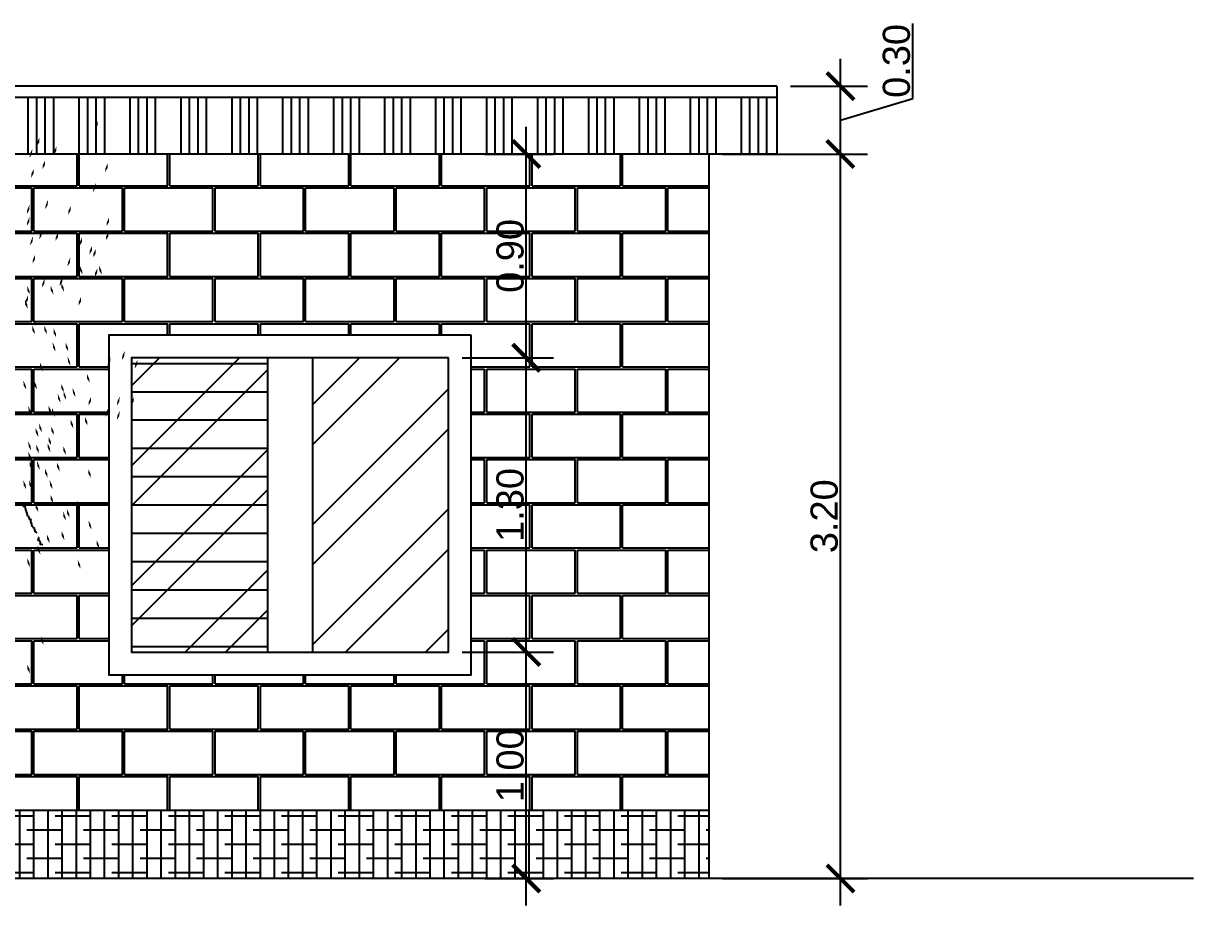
# Model space of a CAD drawing. Header units: inches. Extents: x 2 to 188, y -54 to 24.
# Drawn here: x 8.21 to 13.38, y 19.89 to 23.79 of the extents above; entities that cross this region are included whole.
import ezdxf

# ---------------------------------------------------------------- set-up
doc = ezdxf.new("R2010")
doc.units = ezdxf.units.IN
doc.header["$MEASUREMENT"] = 0
doc.header["$PDMODE"] = 34
doc.layers.add('artefactos', color=9, linetype='Continuous')
doc.styles.get("Standard").update_dxf_attribs({"font": 'arial.ttf'})
doc.dimstyles.new('A100', dxfattribs={"dimscale": 0, "dimtxt": 0.12, "dimasz": 0.12, "dimexe": 0.12, "dimexo": 0.06, "dimgap": 0.01, "dimtad": 1, "dimzin": 0, "dimdsep": 46, "dimtxsty": 'Standard', "dimblk": 'ARCHTICK', "dimcen": 0.09, "dimdle": 0.12, "dimclrd": 1, "dimclre": 1, "dimclrt": 3, "dimadec": 0, "dimazin": 0, "dimtfac": 1, "dimtofl": 0, "dimtmove": 1, "dimatfit": 3, "dimfxl": 1, "dimtolj": 1, "dimtzin": 0, "dimarcsym": 0})

# ---------------------------------------------------------------- blocks, each defined once
blk = doc.blocks.new('A$C79850DA7')
at = {"layer": 'artefactos', "color": 8, "linetype": 'Continuous', "transparency": 33554636}
for p, q in [((1.479, 4.883), (1.486, 4.924)), ((1.486, 4.924), (1.494, 4.95)), ((1.494, 4.95), (1.501, 4.957)), ((1.501, 4.957), (1.509, 4.998)), ((1.509, 4.998), (1.515, 5.021)), ((1.515, 5.021), (1.532, 5.029)), ((1.532, 5.029), (1.533, 5.011)), ((1.532, 5.029), (1.532, 5.029)), ((1.533, 5.011), (1.534, 5.034)), ((1.534, 5.034), (1.534, 5.039)), ((1.4, 4.733), (1.406, 4.738)), ((1.406, 4.738), (1.41, 4.744)), ((1.41, 4.744), (1.414, 4.749)), ((1.414, 4.749), (1.418, 4.759)), ((1.418, 4.759), (1.422, 4.766)), ((1.422, 4.766), (1.425, 4.779)), ((1.425, 4.779), (1.427, 4.794)), ((1.427, 4.794), (1.436, 4.817)), ((1.434, 4.835), (1.44, 4.848)), ((1.436, 4.817), (1.434, 4.835)), ((1.44, 4.848), (1.448, 4.832)), ((1.448, 4.832), (1.459, 4.868)), ((1.459, 4.868), (1.468, 4.886)), ((1.468, 4.886), (1.479, 4.883)), ((1.331, 4.606), (1.333, 4.601)), ((1.333, 4.601), (1.336, 4.593)), ((1.336, 4.593), (1.339, 4.583)), ((1.339, 4.583), (1.341, 4.568)), ((1.358, 4.664), (1.36, 4.664)), ((1.36, 4.664), (1.362, 4.669)), ((1.362, 4.669), (1.365, 4.672)), ((1.365, 4.672), (1.369, 4.672)), ((1.369, 4.672), (1.375, 4.677)), ((1.375, 4.677), (1.381, 4.692)), ((1.381, 4.692), (1.383, 4.703)), ((1.383, 4.703), (1.394, 4.733)), ((1.398, 4.728), (1.4, 4.733)), ((1.312, 4.509), (1.275, 4.504)), ((1.312, 4.54), (1.311, 4.532)), ((1.311, 4.532), (1.312, 4.519)), ((1.315, 4.542), (1.312, 4.54)), ((1.312, 4.519), (1.314, 4.514)), ((1.313, 4.509), (1.312, 4.509)), ((1.315, 4.512), (1.313, 4.509)), ((1.314, 4.514), (1.318, 4.512)), ((1.318, 4.545), (1.315, 4.542)), ((1.316, 4.512), (1.315, 4.512)), ((1.318, 4.512), (1.316, 4.512)), ((1.319, 4.547), (1.318, 4.545)), ((1.32, 4.547), (1.319, 4.547)), ((1.324, 4.553), (1.32, 4.547)), ((1.326, 4.568), (1.324, 4.553)), ((1.33, 4.575), (1.326, 4.568)), ((1.333, 4.575), (1.33, 4.575)), ((1.335, 4.568), (1.333, 4.575)), ((1.338, 4.562), (1.335, 4.568)), ((1.339, 4.558), (1.338, 4.562)), ((1.341, 4.568), (1.339, 4.558))]:
    blk.add_line(p, q, dxfattribs=at)
at = {"layer": 'artefactos', "color": 8, "transparency": 33554636}
for points in [[(0.534, 10.227), (0.565, 10.161), (0.537, 10.161), (0.57, 10.107)], [(1.322, 9.997), (1.353, 9.931), (1.324, 9.931), (1.358, 9.876)], [(1.091, 9.881), (1.122, 9.816), (1.094, 9.816), (1.128, 9.761)], [(1.418, 9.843), (1.449, 9.777), (1.421, 9.777), (1.454, 9.723)], [(0.4, 9.651), (0.431, 9.585), (0.402, 9.585), (0.436, 9.531)], [(1.245, 9.689), (1.276, 9.624), (1.248, 9.624), (1.281, 9.569)], [(1.399, 9.574), (1.43, 9.508), (1.401, 9.508), (1.435, 9.454)], [(0.563, 9.382), (0.594, 9.316), (0.566, 9.316), (0.599, 9.262)], [(0.899, 9.075), (0.93, 9.009), (0.902, 9.009), (0.935, 8.955)], [(1.207, 9.152), (1.238, 9.086), (1.209, 9.086), (1.243, 9.031)], [(1.455, 9.088), (1.486, 9.022), (1.457, 9.022), (1.491, 8.967)], [(0.381, 8.921), (0.411, 8.855), (0.383, 8.855), (0.417, 8.801)], [(1.455, 8.925), (1.486, 8.86), (1.457, 8.86), (1.491, 8.805)], [(0.39, 8.729), (0.421, 8.663), (0.393, 8.663), (0.426, 8.609)], [(1.069, 8.722), (1.1, 8.656), (1.071, 8.656), (1.105, 8.602)], [(1.287, 8.742), (1.318, 8.677), (1.29, 8.677), (1.323, 8.622)], [(0.611, 8.537), (0.642, 8.471), (0.614, 8.471), (0.647, 8.417)], [(0.746, 8.652), (0.776, 8.587), (0.748, 8.587), (0.782, 8.532)], [(1.409, 8.661), (1.44, 8.595), (1.412, 8.595), (1.445, 8.541)], [(0.561, 8.499), (0.592, 8.433), (0.563, 8.433), (0.597, 8.378)], [(0.906, 8.377), (0.937, 8.311), (0.909, 8.311), (0.942, 8.257)], [(1.379, 8.417), (1.409, 8.352), (1.381, 8.352), (1.415, 8.297)], [(0.517, 8.268), (0.486, 8.202), (0.515, 8.202), (0.481, 8.147)], [(0.54, 8.235), (0.571, 8.169), (0.543, 8.169), (0.576, 8.114)], [(0.777, 8.268), (0.746, 8.202), (0.774, 8.202), (0.74, 8.147)], [(1.013, 8.113), (1.044, 8.047), (1.015, 8.047), (1.049, 7.992)], [(1.252, 8.092), (1.282, 8.027), (1.254, 8.027), (1.288, 7.972)], [(1.026, 8.037), (0.995, 7.971), (1.024, 7.971), (0.99, 7.917)], [(1.17, 7.999), (1.14, 7.933), (1.168, 7.933), (1.134, 7.878)], [(1.487, 7.999), (1.457, 7.933), (1.485, 7.933), (1.451, 7.878)], [(0.759, 7.849), (0.79, 7.783), (0.761, 7.783), (0.795, 7.728)], [(1.475, 7.869), (1.506, 7.803), (1.478, 7.803), (1.511, 7.749)], [(1.516, 7.807), (1.485, 7.741), (1.514, 7.741), (1.48, 7.686)], [(1.132, 7.423), (1.101, 7.357), (1.13, 7.357), (1.096, 7.302)], [(1.257, 7.461), (1.226, 7.395), (1.254, 7.395), (1.221, 7.341)], [(1.411, 7.576), (1.38, 7.51), (1.408, 7.51), (1.374, 7.456)], [(1.42, 7.461), (1.389, 7.395), (1.418, 7.395), (1.384, 7.341)], [(0.815, 7.307), (0.784, 7.242), (0.813, 7.242), (0.779, 7.187)], [(0.173, 7.115), (0.204, 7.049), (0.175, 7.049), (0.209, 6.994)], [(0.969, 7.231), (0.938, 7.165), (0.966, 7.165), (0.933, 7.11)], [(1.142, 7.231), (1.111, 7.165), (1.139, 7.165), (1.106, 7.11)], [(0, 6.999), (0.031, 6.934), (0.002, 6.934), (0.036, 6.879)], [(0.365, 7.038), (0.396, 6.972), (0.367, 6.972), (0.401, 6.917)], [(0.94, 7.039), (0.909, 6.973), (0.937, 6.973), (0.904, 6.918)], [(1.314, 6.962), (1.284, 6.896), (1.312, 6.896), (1.278, 6.841)], [(0.68, 6.808), (0.65, 6.742), (0.678, 6.742), (0.644, 6.688)], [(1.028, 6.678), (0.998, 6.612), (1.026, 6.612), (0.992, 6.558)], [(1.393, 6.717), (1.363, 6.651), (1.391, 6.651), (1.357, 6.596)], [(1.42, 6.693), (1.389, 6.627), (1.418, 6.627), (1.384, 6.572)], [(1.538, 6.717), (1.507, 6.651), (1.535, 6.651), (1.501, 6.596)], [(0.048, 6.5), (0.079, 6.434), (0.05, 6.434), (0.084, 6.38)], [(0.24, 6.5), (0.271, 6.434), (0.243, 6.434), (0.276, 6.38)], [(0.624, 6.5), (0.655, 6.434), (0.627, 6.434), (0.66, 6.38)], [(0.873, 6.616), (0.842, 6.55), (0.87, 6.55), (0.837, 6.496)], [(0.997, 6.578), (0.967, 6.512), (0.995, 6.512), (0.961, 6.457)], [(1.074, 6.539), (1.044, 6.473), (1.072, 6.473), (1.038, 6.419)], [(0.394, 6.346), (0.425, 6.281), (0.396, 6.281), (0.43, 6.226)], [(1.151, 6.347), (1.12, 6.281), (1.149, 6.281), (1.115, 6.227)], [(1.199, 6.386), (1.168, 6.32), (1.197, 6.32), (1.163, 6.265)], [(1.47, 6.371), (1.439, 6.305), (1.468, 6.305), (1.434, 6.251)], [(0.24, 6.308), (0.271, 6.242), (0.243, 6.242), (0.276, 6.188)], [(0.709, 6.232), (0.678, 6.166), (0.707, 6.166), (0.673, 6.112)], [(0.901, 6.193), (0.871, 6.128), (0.899, 6.128), (0.865, 6.073)], [(1.163, 6.102), (1.132, 6.036), (1.16, 6.036), (1.127, 5.982)], [(1.326, 6.14), (1.295, 6.075), (1.324, 6.075), (1.29, 6.02)], [(1.372, 6.078), (1.341, 6.012), (1.37, 6.012), (1.336, 5.958)], [(1.199, 5.963), (1.168, 5.897), (1.197, 5.897), (1.163, 5.843)], [(1.211, 5.872), (1.18, 5.806), (1.208, 5.806), (1.175, 5.751)], [(1.364, 5.855), (1.333, 5.789), (1.362, 5.789), (1.328, 5.735)], [(1.471, 5.896), (1.44, 5.83), (1.468, 5.83), (1.435, 5.775)], [(1, 5.833), (0.969, 5.767), (0.997, 5.767), (0.964, 5.713)], [(1.47, 5.756), (1.439, 5.691), (1.468, 5.691), (1.434, 5.636)], [(0.663, 5.526), (0.633, 5.46), (0.661, 5.46), (0.627, 5.406)], [(1.085, 5.611), (1.054, 5.546), (1.082, 5.546), (1.049, 5.491)], [(1.247, 5.53), (1.216, 5.464), (1.245, 5.464), (1.211, 5.41)], [(1.354, 5.632), (1.323, 5.566), (1.351, 5.566), (1.318, 5.511)], [(1.455, 5.632), (1.425, 5.566), (1.453, 5.566), (1.419, 5.511)], [(1.182, 5.372), (1.151, 5.306), (1.18, 5.306), (1.146, 5.252)], [(1.461, 5.372), (1.43, 5.306), (1.458, 5.306), (1.425, 5.252)], [(1.538, 5.372), (1.507, 5.306), (1.535, 5.306), (1.501, 5.252)], [(0.817, 5.103), (0.786, 5.038), (0.815, 5.038), (0.781, 4.983)], [(1.172, 5.18), (1.142, 5.114), (1.17, 5.114), (1.136, 5.06)], [(1.374, 5.065), (1.343, 4.999), (1.372, 4.999), (1.338, 4.945)], [(0.952, 4.988), (0.921, 4.922), (0.949, 4.922), (0.915, 4.868)], [(1.002, 4.95), (0.971, 4.884), (1, 4.884), (0.966, 4.829)], [(0.657, 4.828), (0.626, 4.762), (0.654, 4.762), (0.62, 4.708)], [(1.022, 4.686), (0.991, 4.62), (1.02, 4.62), (0.986, 4.565)], [(1.221, 4.642), (1.19, 4.577), (1.218, 4.577), (1.184, 4.522)], [(0.55, 4.564), (0.519, 4.498), (0.547, 4.498), (0.514, 4.443)], [(1.345, 4.489), (1.315, 4.423), (1.343, 4.423), (1.309, 4.369)], [(0.804, 4.3), (0.773, 4.234), (0.801, 4.234), (0.768, 4.179)], [(1.485, 4.32), (1.454, 4.254), (1.482, 4.254), (1.449, 4.2)], [(1.302, 3.271), (1.272, 3.205), (1.3, 3.205), (1.266, 3.15)], [(1.485, 2.886), (1.454, 2.821), (1.483, 2.821), (1.449, 2.766)]]:
    blk.add_solid(points, dxfattribs=at)
blk = doc.blocks.new('_ArchTick')
at = {"color": 0, "linetype": 'ByBlock', "const_width": 0.15}
blk.add_lwpolyline([(-0.5, -0.5), (0.5, 0.5)], dxfattribs=at)
blk = doc.blocks.new('*D565')
at = {"color": 1, "lineweight": -2, "transparency": 16777216}
for p, q in [((12.136, 23.4541), (12.136, 23.7854)), ((11.817, 23.0884), (11.817, 23.6284)), ((11.596, 23.5084), (11.937, 23.5084)), ((11.817, 23.3584), (12.136, 23.4541)), ((11.296, 23.2084), (11.937, 23.2084))]:
    blk.add_line(p, q, dxfattribs=at)
at = {"layer": 'DEFPOINTS', "color": 0, "transparency": 16777216}
for p in [(11.536, 23.5084), (11.817, 23.5084), (11.236, 23.2084)]:
    blk.add_point(p, dxfattribs=at)
at = {"color": 1, "lineweight": -2, "transparency": 16777216, "xscale": 0.12, "yscale": 0.12, "zscale": 0.12}
for p, rotation in [((11.817, 23.5084), 90), ((11.817, 23.2084), 270)]:
    blk.add_blockref('_ArchTick', p, dxfattribs=dict(at, rotation=rotation))
at = {"color": 3, "transparency": 16777216, "insert": (12.0647, 23.6197), "char_height": 0.12, "attachment_point": 5, "rotation": 90}
blk.add_mtext('\\A1;0.30', dxfattribs=at)
blk = doc.blocks.new('*D564')
at = {"color": 1, "lineweight": -2, "transparency": 16777216}
for p, q in [((10.4296, 19.8884), (10.4296, 21.1284)), ((10.146, 21.0084), (10.5496, 21.0084)), ((10.246, 20.0084), (10.5496, 20.0084))]:
    blk.add_line(p, q, dxfattribs=at)
at = {"layer": 'DEFPOINTS', "color": 0, "transparency": 16777216}
for p in [(10.086, 21.0084), (10.4296, 21.0084), (10.186, 20.0084)]:
    blk.add_point(p, dxfattribs=at)
at = {"color": 1, "lineweight": -2, "transparency": 16777216, "xscale": 0.12, "yscale": 0.12, "zscale": 0.12}
for p, rotation in [((10.4296, 21.0084), 90), ((10.4296, 20.0084), 270)]:
    blk.add_blockref('_ArchTick', p, dxfattribs=dict(at, rotation=rotation))
at = {"color": 3, "transparency": 16777216, "insert": (10.3584, 20.5084), "char_height": 0.12, "attachment_point": 5, "rotation": 90}
blk.add_mtext('\\A1;1.00', dxfattribs=at)
blk = doc.blocks.new('*D566')
at = {"color": 1, "lineweight": -2, "transparency": 16777216}
for p, q in [((10.4296, 20.8884), (10.4296, 22.4284)), ((10.146, 22.3084), (10.5496, 22.3084)), ((10.146, 21.0084), (10.5496, 21.0084))]:
    blk.add_line(p, q, dxfattribs=at)
at = {"layer": 'DEFPOINTS', "color": 0, "transparency": 16777216}
for p in [(10.086, 22.3084), (10.4296, 22.3084), (10.086, 21.0084)]:
    blk.add_point(p, dxfattribs=at)
at = {"color": 1, "lineweight": -2, "transparency": 16777216, "xscale": 0.12, "yscale": 0.12, "zscale": 0.12}
for p, rotation in [((10.4296, 22.3084), 90), ((10.4296, 21.0084), 270)]:
    blk.add_blockref('_ArchTick', p, dxfattribs=dict(at, rotation=rotation))
at = {"color": 3, "transparency": 16777216, "insert": (10.3583, 21.6584), "char_height": 0.12, "attachment_point": 5, "rotation": 90}
blk.add_mtext('\\A1;1.30', dxfattribs=at)
blk = doc.blocks.new('*D567')
at = {"color": 1, "lineweight": -2, "transparency": 16777216}
for p, q in [((10.4296, 22.1884), (10.4296, 23.3284)), ((10.246, 23.2084), (10.5496, 23.2084)), ((10.146, 22.3084), (10.5496, 22.3084))]:
    blk.add_line(p, q, dxfattribs=at)
at = {"layer": 'DEFPOINTS', "color": 0, "transparency": 16777216}
for p in [(10.186, 23.2084), (10.4296, 23.2084), (10.086, 22.3084)]:
    blk.add_point(p, dxfattribs=at)
at = {"color": 1, "lineweight": -2, "transparency": 16777216, "xscale": 0.12, "yscale": 0.12, "zscale": 0.12}
for p, rotation in [((10.4296, 23.2084), 90), ((10.4296, 22.3084), 270)]:
    blk.add_blockref('_ArchTick', p, dxfattribs=dict(at, rotation=rotation))
at = {"color": 3, "transparency": 16777216, "insert": (10.3584, 22.7584), "char_height": 0.12, "attachment_point": 5, "rotation": 90}
blk.add_mtext('\\A1;0.90', dxfattribs=at)
blk = doc.blocks.new('*D578')
at = {"color": 1, "lineweight": -2, "transparency": 16777216}
for p, q in [((11.817, 19.8884), (11.817, 23.3284)), ((11.296, 23.2084), (11.937, 23.2084)), ((11.296, 20.0084), (11.937, 20.0084))]:
    blk.add_line(p, q, dxfattribs=at)
at = {"layer": 'DEFPOINTS', "color": 0, "transparency": 16777216}
for p in [(11.236, 23.2084), (11.817, 23.2084), (11.236, 20.0084)]:
    blk.add_point(p, dxfattribs=at)
at = {"color": 1, "lineweight": -2, "transparency": 16777216, "xscale": 0.12, "yscale": 0.12, "zscale": 0.12}
for p, rotation in [((11.817, 23.2084), 90), ((11.817, 20.0084), 270)]:
    blk.add_blockref('_ArchTick', p, dxfattribs=dict(at, rotation=rotation))
at = {"color": 3, "transparency": 16777216, "insert": (11.7457, 21.6084), "char_height": 0.12, "attachment_point": 5, "rotation": 90}
blk.add_mtext('\\A1;3.20', dxfattribs=at)

msp = doc.modelspace()

# ---------------------------------------------------------------- hatches: boundary and pattern name
h = msp.add_hatch()
h.set_pattern_fill('ANSI34', color=8, scale=0.3, angle=45)
h.set_pattern_definition([(90, (-16.74512, 9.65853), (-0.225, 3e-17), []), (90, (-16.70762, 9.69603), (-0.225, 3e-17), []), (90, (-16.67012, 9.73353), (-0.225, 3e-17), []), (90, (-16.63262, 9.77103), (-0.225, 3e-17), [])])
h.paths.add_polyline_path([(7.086, 23.2084), (7.086, 23.4584), (11.536, 23.4584), (11.536, 23.2084)])
h.paths.add_polyline_path([(5.6079, 22.7584), (5.6174, 22.7317), (5.6174, 22.6842), (5.6412, 22.5416), (5.6554, 22.5084), (3.436, 22.5084), (3.436, 22.7584)])
h.paths.add_polyline_path([(7.386, 22.7584), (7.386, 22.5084), (7.3485, 22.5084), (5.6554, 22.5084), (5.6412, 22.5416), (5.6174, 22.6842), (5.6174, 22.7584)])
h.paths.add_polyline_path([(5.768, 22.4521), (5.768, 22.8384), (6.0153, 22.8384), (6.0153, 22.4521)], flags=9)
h.paths.add_polyline_path([(4.4144, 22.4771), (4.4144, 22.8634), (4.6617, 22.8634), (4.6617, 22.4771)], flags=9)
h = msp.add_hatch()
h.set_pattern_fill('AR-B816C', color=1, scale=0.025)
h.set_pattern_definition([(0, (-16.74512, 9.65853), (0.2, 0.2), [0.390625, -0.009375]), (0, (-16.94512, 9.6679), (0.2, 0.2), [0.390625, -0.009375]), (90, (-16.74512, 9.65853), (-0.2, 0.2), [-0.209375, 0.190625]), (90, (-16.7545, 9.65853), (-0.2, 0.2), [-0.209375, 0.190625])])
h.paths.add_polyline_path([(11.236, 20.3084), (7.386, 20.3084), (7.386, 22.2584), (7.386, 23.2084), (11.236, 23.2084)])
h.paths.add_polyline_path([(10.186, 22.4084), (8.586, 22.4084), (8.586, 20.9084), (10.186, 20.9084)], flags=16)
h.paths.add_polyline_path([(10.086, 22.3084), (8.686, 22.3084), (8.686, 21.0084), (10.086, 21.0084)], flags=0)
at = {"transparency": 33554610}
h = msp.add_hatch(dxfattribs=at)
h.set_pattern_fill('ANSI32', color=8)
h.set_pattern_definition([(45, (-16.74512, 9.65853), (-0.265165, 0.265165), []), (45, (-16.56834, 9.65853), (-0.265165, 0.265165), [])])
h.paths.add_polyline_path([(9.486, 21.0084), (10.086, 21.0084), (10.086, 22.3084), (9.486, 22.3084)])
h.paths.add_polyline_path([(9.286, 22.3084), (8.686, 22.3084), (8.686, 21.0084), (9.286, 21.0084)])
h = msp.add_hatch()
h.set_pattern_fill('LINE', color=8)
h.set_pattern_definition([(0, (-16.74512, 9.65853), (0, 0.125), [])])
h.paths.add_polyline_path([(9.286, 22.3084), (8.686, 22.3084), (8.686, 21.0084), (9.286, 21.0084)])
h = msp.add_hatch()
h.set_pattern_fill('ANSI38', color=1, scale=0.5, angle=45)
h.set_pattern_definition([(90, (-16.74512, 9.65853), (-0.0625, 1e-17), []), (180, (-16.74512, 9.65853), (-0.125, -0.0625), [0.15625, -0.09375])])
h.paths.add_polyline_path([(7.9983, 20.0084), (7.9947, 20.0469), (7.9914, 20.071), (7.9881, 20.1027), (7.9858, 20.1353), (7.983, 20.1686), (7.9808, 20.2028), (7.9775, 20.2378), (7.9756, 20.2729), (7.9732, 20.3084), (11.236, 20.3084), (11.236, 20.0084)])
h.paths.add_polyline_path([(7.9423, 20.3084), (7.9483, 20.2762), (7.9494, 20.262), (7.9497, 20.2478), (7.9541, 20.2211), (7.9564, 20.1928), (7.9575, 20.1653), (7.9575, 20.1369), (7.9569, 20.1093), (7.9558, 20.0877), (7.9542, 20.0519), (7.9516, 20.0084), (7.386, 20.0084), (7.386, 20.3084)])
h.paths.add_polyline_path([(3.736, 20.0084), (3.736, 20.3084), (5.8229, 20.3084), (5.8289, 20.2762), (5.8301, 20.262), (5.8303, 20.2478), (5.8348, 20.2211), (5.837, 20.1928), (5.8381, 20.1653), (5.8381, 20.1369), (5.8376, 20.1093), (5.8365, 20.0877), (5.8348, 20.0519), (5.8322, 20.0084)])
h.paths.add_polyline_path([(6.236, 20.0084), (5.879, 20.0084), (5.8754, 20.0469), (5.872, 20.071), (5.8687, 20.1027), (5.8665, 20.1353), (5.8637, 20.1686), (5.8615, 20.2028), (5.8581, 20.2378), (5.8562, 20.2729), (5.8538, 20.3084), (6.236, 20.3084)])

# ---------------------------------------------------------------- linework, layer by layer
at = {"color": 2}
for p, q in [((11.536, 23.5084), (7.086, 23.5084)), ((11.536, 23.4584), (7.086, 23.4584)), ((11.236, 20.3084), (7.386, 20.3084))]:
    msp.add_line(p, q, dxfattribs=at)
at = {"color": 4}
for p, q in [((11.536, 23.5084), (11.536, 23.2084)), ((11.536, 23.2084), (7.086, 23.2084))]:
    msp.add_line(p, q, dxfattribs=at)
at = {"color": 5}
msp.add_line((11.236, 23.2084), (11.236, 20.0084), dxfattribs=at)
msp.add_line((10.086, 22.3084), (8.686, 22.3084))
at = {"color": 3}
for p, q in [((9.286, 22.3084), (9.286, 21.0084)), ((9.486, 22.3084), (9.486, 21.0084))]:
    msp.add_line(p, q, dxfattribs=at)
at = {"color": 6}
msp.add_line((13.3766, 20.0084), (2.4439, 20.0084), dxfattribs=at)
for points in [[(10.186, 22.4084), (8.586, 22.4084), (8.586, 20.9084), (10.186, 20.9084)], [(10.086, 22.3084), (8.686, 22.3084), (8.686, 21.0084), (10.086, 21.0084)]]:
    msp.add_lwpolyline(points, close=True, dxfattribs=at)

# ---------------------------------------------------------------- block references
at = {"layer": 'artefactos', "xscale": -0.3273856185017764, "yscale": 0.3273856185017764, "zscale": 0.3273856185017764}
msp.add_blockref('A$C79850DA7', (8.712, 20.0084), dxfattribs=at)

# ---------------------------------------------------------------- dimensions: what is measured, and where the dimension line sits
for base, p1, p2, picture, middle in [((11.817, 23.5084), (11.236, 23.2084), (11.536, 23.5084), '*D565', (12.0647, 23.4641)), ((10.4296, 23.2084), (10.086, 22.3084), (10.186, 23.2084), '*D567', (10.3584, 22.7584)), ((10.4296, 22.3084), (10.086, 21.0084), (10.086, 22.3084), '*D566', (10.3583, 21.6584)), ((10.4296, 21.0084), (10.186, 20.0084), (10.086, 21.0084), '*D564', (10.3584, 20.5084))]:
    dim = msp.add_linear_dim(base=base, p1=p1, p2=p2, angle=90, dimstyle='A100', override={"dimscale": 1})
    dim.commit()
    dim.dimension.update_dxf_attribs({"geometry": picture, "text_midpoint": middle})
dim = msp.add_linear_dim(base=(11.817, 23.2084), p1=(11.236, 20.0084), p2=(11.236, 23.2084), angle=90, dimstyle='A100', override={"dimscale": 1})
dim.commit()
dim.dimension.update_dxf_attribs({"geometry": '*D578', "text_midpoint": (11.817, 21.6084), "dimtype": 160})

doc.saveas('drawing.dxf')
